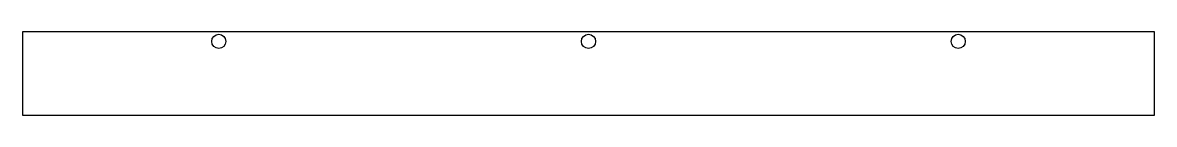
# Model space of a CAD drawing. Header units: millimetres. Extents: x -88 to 88, y 0 to 13.
import ezdxf

# ---------------------------------------------------------------- set-up
doc = ezdxf.new("R2010")
doc.units = ezdxf.units.MM
doc.layers.get('0').update_dxf_attribs({"linetype": 'CONTINUOUS'})

msp = doc.modelspace()

# ---------------------------------------------------------------- linework, layer by layer
msp.add_lwpolyline([(-88, 0), (88, 0), (88, 13), (-88, 13)], close=True)
for centre in [(-57.5, 11.5), (0, 11.5), (57.5, 11.5)]:
    msp.add_circle(centre, 1.1)

doc.saveas('drawing.dxf')
